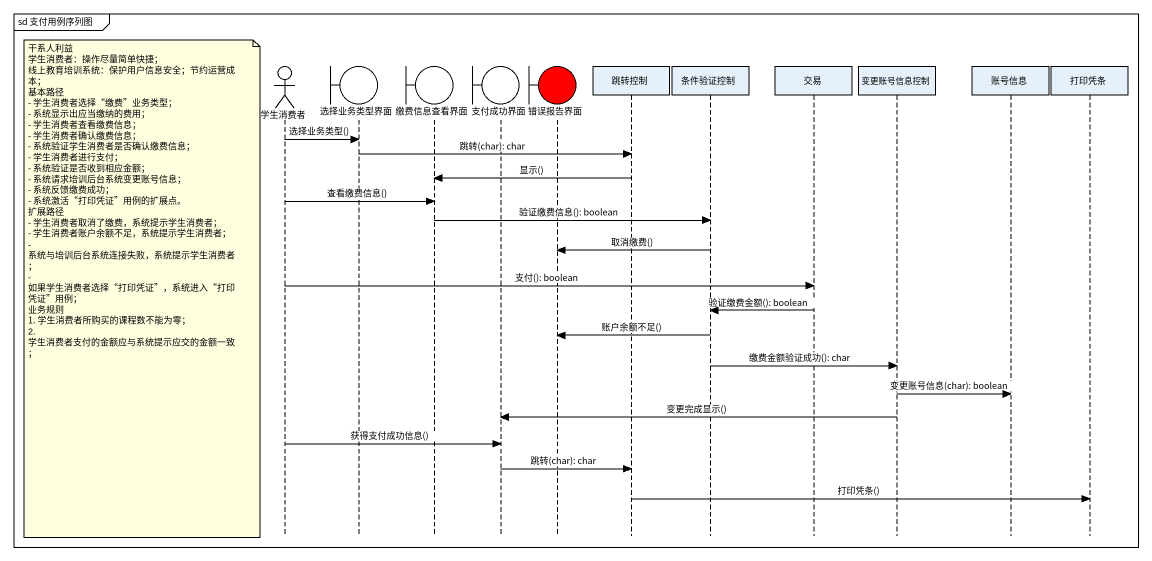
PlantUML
@startuml
mainframe sd 支付用例序列图
hide footbox
actor 学生消费者
boundary 选择业务类型界面
boundary 缴费信息查看界面
boundary 支付成功界面
boundary 错误报告界面 #FF0000
participant 跳转控制
participant 条件验证控制
participant 交易
participant 变更账号信息控制
participant 账号信息
participant 打印凭条

学生消费者 -> 选择业务类型界面 : 选择业务类型()
选择业务类型界面 -> 跳转控制 : 跳转(char): char
跳转控制 -> 缴费信息查看界面 : 显示()
学生消费者 -> 缴费信息查看界面 : 查看缴费信息()
缴费信息查看界面 -> 条件验证控制 : 验证缴费信息(): boolean
条件验证控制 -> 错误报告界面 : 取消缴费()
学生消费者 -> 交易 : 支付(): boolean
note left of 学生消费者
  干系人利益
  学生消费者：操作尽量简单快捷；
  线上教育培训系统：保护用户信息安全；节约运营成本；
  基本路径
  - 学生消费者选择“缴费”业务类型；
  - 系统显示出应当缴纳的费用；
  - 学生消费者查看缴费信息；
  - 学生消费者确认缴费信息；
  - 系统验证学生消费者是否确认缴费信息；
  - 学生消费者进行支付；
  - 系统验证是否收到相应金额；
  - 系统请求培训后台系统变更账号信息；
  - 系统反馈缴费成功；
  - 系统激活“打印凭证”用例的扩展点。
  扩展路径
  - 学生消费者取消了缴费，系统提示学生消费者；
  - 学生消费者账户余额不足，系统提示学生消费者；
  - 系统与培训后台系统连接失败，系统提示学生消费者；
  - 如果学生消费者选择“打印凭证”，系统进入“打印凭证”用例；
  业务规则
  1. 学生消费者所购买的课程数不能为零；
  2. 学生消费者支付的金额应与系统提示应交的金额一致；
end note
交易 -> 条件验证控制 : 验证缴费金额(): boolean
条件验证控制 -> 错误报告界面 : 账户余额不足()
条件验证控制 -> 变更账号信息控制 : 缴费金额验证成功(): char
变更账号信息控制 -> 账号信息 : 变更账号信息(char): boolean
变更账号信息控制 -> 支付成功界面 : 变更完成显示()
学生消费者 -> 支付成功界面 : 获得支付成功信息()
支付成功界面 -> 跳转控制 : 跳转(char): char
跳转控制 -> 打印凭条 : 打印凭条()
@enduml
